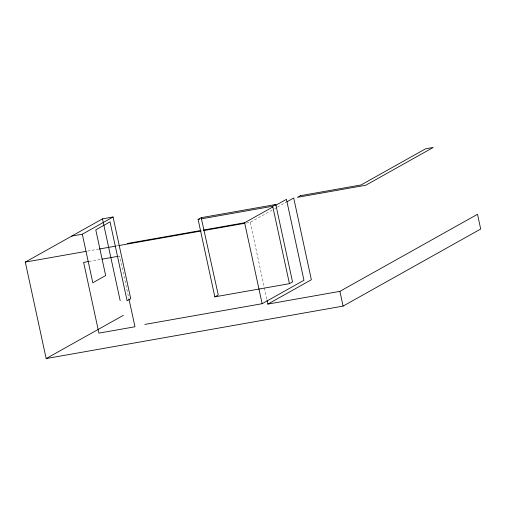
<?xml version="1.0" encoding="UTF-8"?>
<svg xmlns="http://www.w3.org/2000/svg" width="506" height="506" viewBox="0 0 506 506"><rect width="100%" height="100%" fill="white"/><g stroke="black" fill="none" stroke-linecap="round" stroke-linejoin="round"><path stroke-width="0.38" stroke-dasharray="2.53 1.9" d="M246.327 223.032L250.217 222.349L273.999 209.029M274.676 208.649L276.712 207.511M277.396 207.125L286.225 202.179M87.563 251.09L98.455 249.167M116.355 246.005L117.911 245.726M89.005 261.45L101.27 259.287M118.138 256.302L119.669 256.036L128.815 298.319M250.217 222.349L264.221 287.123M264.391 287.895L266.89 299.463"/><path stroke-width="0.76" d="M267.054 300.235L267.889 304.087L339.893 291.361L477.512 214.291L480.7 229.028L343.081 306.098L46.16 358.571L25.3 262.095L102.49 218.864L113.053 216.998L130.731 298.736L127.107 300.766L110.049 221.868L95.779 229.857L105.659 275.568L92.807 282.765L82.307 234.221L113.053 216.998M198.099 219.421L201.198 217.681L275.795 204.5L292.538 281.931L289.438 283.67L214.835 296.851L198.099 219.421L199.649 219.149M201.205 218.87L272.696 206.239L275.795 204.5M203.463 230.028L244.626 222.748L272.734 207.011M275.479 205.474L286.447 199.332L303.948 280.286L262.133 303.708L144.849 324.435M286.908 201.799L293.701 197.998L311.373 279.736L267.889 304.087M46.16 358.571L123.35 315.339M214.835 296.851L218.257 294.935L201.198 217.681M71.744 236.087L82.307 234.221M127.348 243.475L200.357 230.572M25.3 262.095L86.007 251.368M99.233 249.028L115.577 246.137M118.689 245.587L201.186 231.014M203.52 230.597L244.771 223.31M88.24 261.589L83.635 262.399L98.929 333.131L134.963 326.762L128.979 299.09M102.041 259.148L117.373 256.441M339.893 291.361L343.081 306.098M272.696 206.239L289.438 283.67M244.626 222.748L262.133 303.708M102.49 218.864L120.169 300.608M300.381 195.677L297.42 197.34L365.705 185.272L433.275 147.429L425.666 148.77L361.056 184.956L300.381 195.677"/></g></svg>
